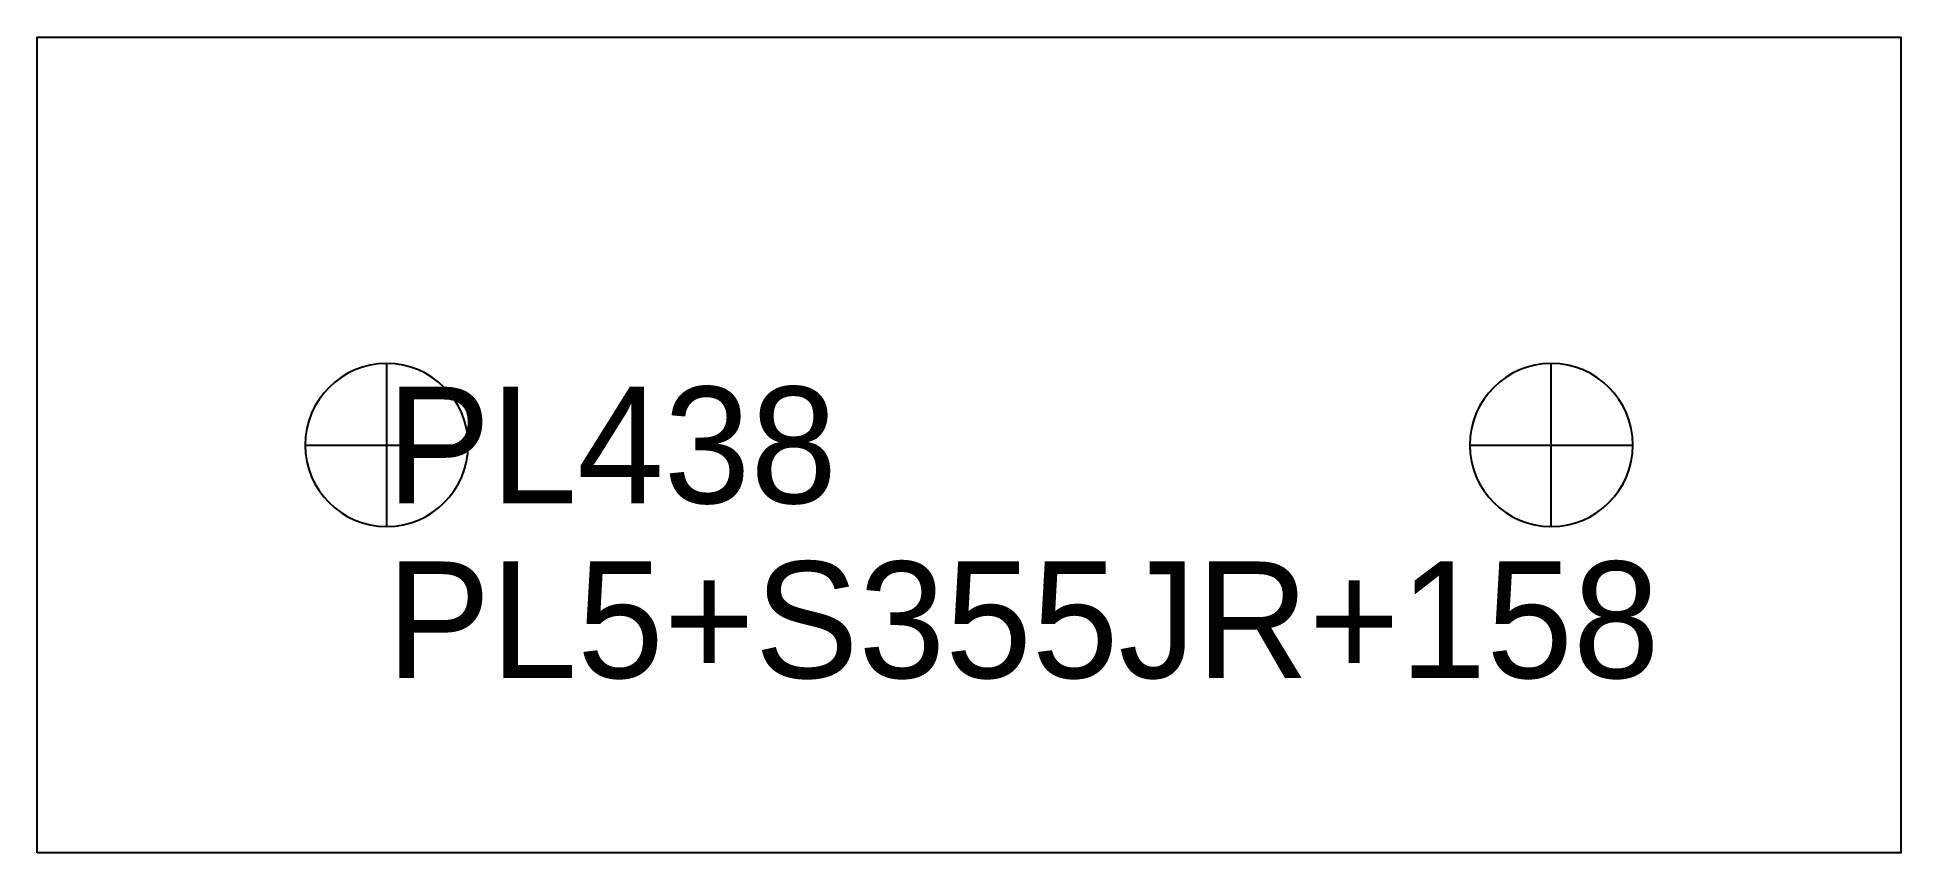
# Model space of a CAD drawing. Extents: x 0 to 160, y 0 to 70.
import ezdxf

# ---------------------------------------------------------------- set-up
doc = ezdxf.new("R2010")
doc.units = 0
for name, color, linetype in [('14', 7, 'CONTINUOUS'), ('CUT', 7, 'CONTINUOUS'), ('SCRIBE', 3, 'CONTINUOUS'), ('TEXT', 7, 'CONTINUOUS')]:
    doc.layers.add(name, color=color, linetype=linetype)

msp = doc.modelspace()

# ---------------------------------------------------------------- linework, layer by layer
at = {"layer": '14', "color": 7, "linetype": 'CONTINUOUS'}
for p, q in [((30, 28), (30, 42)), ((130, 28), (130, 42)), ((23, 35), (37, 35)), ((123, 35), (137, 35))]:
    msp.add_line(p, q, dxfattribs=at)
for points in [[(30, 42, 1), (30, 28, 1)], [(130, 42, 1), (130, 28, 1)]]:
    msp.add_lwpolyline(points, format="xyb", close=True, dxfattribs=at)
at = {"layer": 'CUT', "color": 7, "linetype": 'CONTINUOUS'}
msp.add_lwpolyline([(0, 0), (0, 70), (160, 70), (160, 0)], close=True, dxfattribs=at)

# ---------------------------------------------------------------- texts
at = {"layer": 'SCRIBE', "color": 3}
msp.add_text('PL438', height=10, dxfattribs=at).set_placement((30, 30))
at = {"layer": 'TEXT', "color": 7}
msp.add_text('PL5+S355JR+158', height=10, dxfattribs=at).set_placement((30, 15))

doc.saveas('drawing.dxf')
